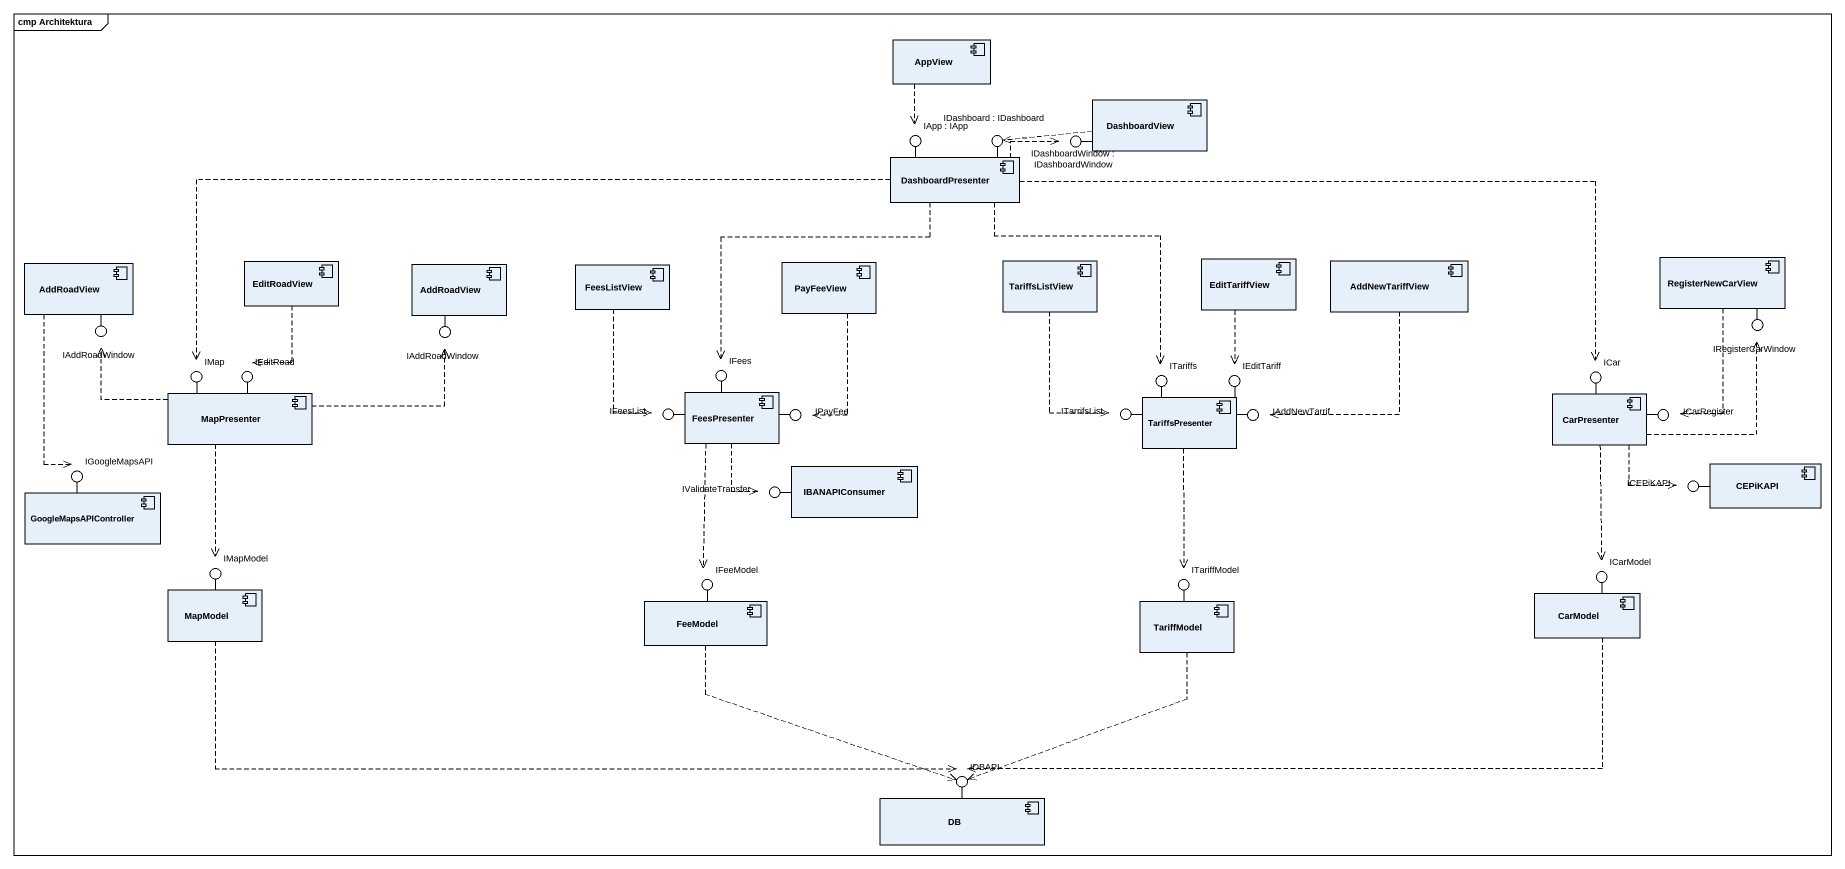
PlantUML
@startuml
mainframe cmp Architektura
component AppView
component DashboardView
() "IApp : IApp" as IApp
() "IDashboard : IDashboard" as IDashboard
() "IDashboardWindow : IDashboardWindow" as IDashboardWindow
component DashboardPresenter
component AddRoadView
component EditRoadView
component "AddRoadView" as AddRoadView_2
component FeesListView
component PayFeeView
component TariffsListView
component EditTariffView
component AddNewTariffView
component RegisterNewCarView
() IAddRoadWindow
() "IAddRoadWindow" as IAddRoadWindow_2
() IRegisterCarWindow
() IMap
() IEditRoad
() IFees
() ITariffs
() IEditTariff
() ICar
component MapPresenter
() IFeesList
component FeesPresenter
() IPayFee
() ITarrifsList
component TariffsPresenter
() IAddNewTarrif
component CarPresenter
() ICarRegister
() IGoogleMapsAPI
component GoogleMapsAPIController
() IValidateTransfer
component IBANAPIConsumer
() ICEPiKAPI
component CEPiKAPI
() IMapModel
() IFeeModel
() ITariffModel
() ICarModel
component MapModel
component FeeModel
component TariffModel
component CarModel
() IDBAPI
component DB
DashboardPresenter -up- IApp
DashboardPresenter -up- IDashboard
DashboardView -left- IDashboardWindow
AddRoadView -- IAddRoadWindow
AddRoadView_2 -- IAddRoadWindow_2
RegisterNewCarView -- IRegisterCarWindow
MapPresenter -up- IMap
MapPresenter -up- IEditRoad
FeesPresenter -up- IFees
TariffsPresenter -up- ITariffs
TariffsPresenter -up- IEditTariff
CarPresenter -up- ICar
FeesPresenter -left- IFeesList
FeesPresenter -right- IPayFee
TariffsPresenter -left- ITarrifsList
TariffsPresenter -right- IAddNewTarrif
CarPresenter -right- ICarRegister
GoogleMapsAPIController -up- IGoogleMapsAPI
IBANAPIConsumer -left- IValidateTransfer
CEPiKAPI -left- ICEPiKAPI
MapModel -up- IMapModel
FeeModel -up- IFeeModel
TariffModel -up- ITariffModel
CarModel -up- ICarModel
DB -up- IDBAPI
AppView ..> IApp
DashboardView .left.> IDashboard
DashboardPresenter .right.> IDashboardWindow
DashboardPresenter .left.> IMap
DashboardPresenter ..> IFees
DashboardPresenter ..> ITariffs
DashboardPresenter .right.> ICar
AddRoadView ..> IGoogleMapsAPI
EditRoadView ..> IEditRoad
FeesListView ..> IFeesList
PayFeeView ..> IPayFee
TariffsListView ..> ITarrifsList
EditTariffView ..> IEditTariff
AddNewTariffView ..> IAddNewTarrif
RegisterNewCarView ..> ICarRegister
MapPresenter .up.> IAddRoadWindow
MapPresenter .right.> IAddRoadWindow_2
MapPresenter ..> IMapModel
FeesPresenter ..> IValidateTransfer
FeesPresenter ..> IFeeModel
TariffsPresenter ..> ITariffModel
CarPresenter .right.> IRegisterCarWindow
CarPresenter ..> ICEPiKAPI
CarPresenter ..> ICarModel
MapModel .right.> IDBAPI
FeeModel ..> IDBAPI
TariffModel ..> IDBAPI
CarModel .left.> IDBAPI
@enduml
